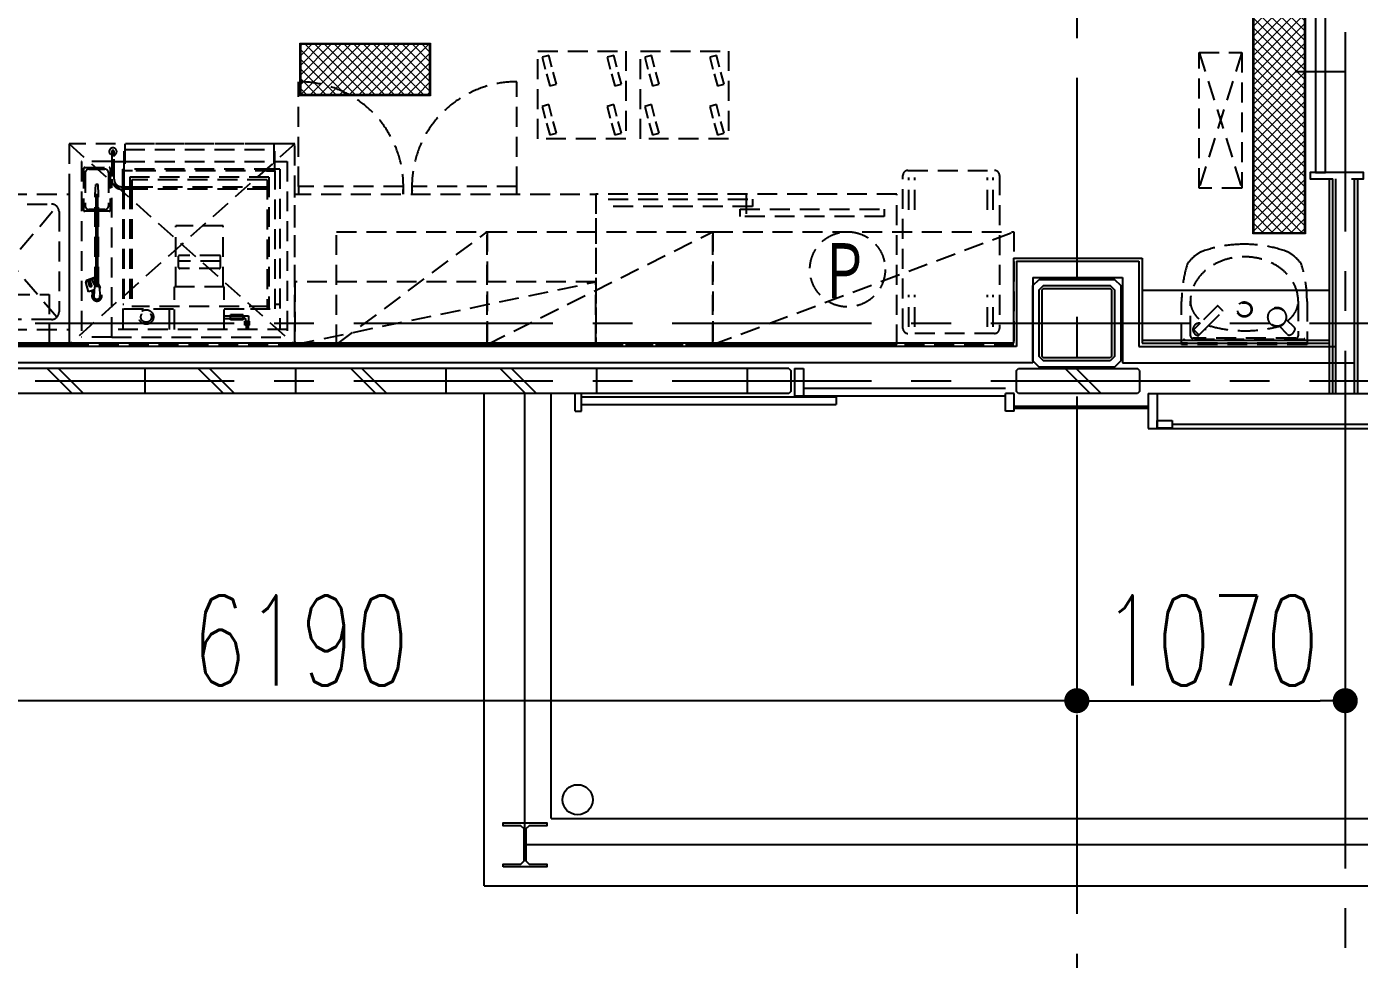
# Model space of a CAD drawing. Extents: x -119186 to 81195, y 1816 to 147180.
# Drawn here: x 35220 to 40532, y 18626 to 22345 of the extents above; entities that cross this region are included whole.
import ezdxf
from ezdxf.enums import TextEntityAlignment as Align

# ---------------------------------------------------------------- set-up
doc = ezdxf.new("R2010")
doc.units = 0
doc.header["$LTSCALE"] = 12.7
doc.header["$MEASUREMENT"] = 0
doc.header["$PDMODE"] = 1
doc.header["$PDSIZE"] = -2
for name, pattern in [('CENTER', [2, 1.25, -0.25, 0.25, -0.25]), ('HIDDEN', [4.724409, 3.149606, -1.574803]), ('HIDDEN2', [0.1875, 0.125, -0.0625])]:
    doc.linetypes.add(name, pattern=pattern)
doc.layers.get('0').update_dxf_attribs({"linetype": 'CONTINUOUS'})
doc.layers.get('DEFPOINTS').update_dxf_attribs({"color": 1, "linetype": 'CONTINUOUS'})
for name, color, linetype in [('A_寸法', 9, 'CONTINUOUS'), ('A_建築', 8, 'CONTINUOUS'), ('A_建築（下図）', 8, 'CONTINUOUS'), ('A_建築（什器）', 8, 'CONTINUOUS'), ('A_建築（建具）', 2, 'CONTINUOUS'), ('A_建築（新設・仕上げ）', 2, 'CONTINUOUS'), ('A_建築（軽鉄下地）', 8, 'CONTINUOUS'), ('A_通り芯', 8, 'CENTER'), ('冷設', 8, 'HIDDEN')]:
    doc.layers.add(name, color=color, linetype=linetype)
doc.styles.add('Dim', font='simplex.shx', dxfattribs={"width": 0.7, "bigfont": 'extfont2.shx'})
doc.styles.get("Standard").update_dxf_attribs({"font": 'txt', "bigfont": 'BIGFONT.SHX'})
doc.dimstyles.new('1-200', dxfattribs={"dimscale": 200, "dimtxt": 3, "dimasz": 1, "dimexe": 1, "dimexo": 1, "dimgap": 1, "dimtad": 1, "dimdec": 0, "dimtxsty": 'Dim', "dimblk": 'DOT', "dimcen": 2.5, "dimadec": 0, "dimazin": 0, "dimtfac": 1, "dimtdec": 0, "dimtix": 1, "dimtmove": 2, "dimatfit": 3, "dimldrblk": '引出線', "dimfxl": 1, "dimlwd": -1, "dimlwe": -1, "dimarcsym": 0})

# ---------------------------------------------------------------- blocks, each defined once
blk = doc.blocks.new('_Dot')
at = {"color": 0, "linetype": 'ByBlock', "lineweight": -2}
blk.add_line((-0.5, 0), (-1, 0), dxfattribs=at)
at = {"color": 0, "linetype": 'ByBlock', "const_width": 0.5}
blk.add_lwpolyline([(-0.25, 0, 1), (0.25, 0, 1)], format="xyb", close=True, dxfattribs=at)
blk = doc.blocks.new('*D78')
at = {"layer": 'A_寸法', "color": 0, "transparency": 16777216}
for p, q in [((33216.2, 20454.2), (33216.2, 19657.6)), ((39406.2, 20476.4), (39406.2, 19657.6)), ((39306.2, 19657.6), (33316.2, 19657.6))]:
    blk.add_line(p, q, dxfattribs=at)
at = {"layer": 'DEFPOINTS', "color": 0, "transparency": 16777216}
for p in [(33216.2, 20454.2), (39406.2, 20476.4), (33216.2, 19657.6)]:
    blk.add_point(p, dxfattribs=at)
at = {"layer": 'A_寸法', "color": 0, "transparency": 16777216, "xscale": 100, "yscale": 100, "zscale": 100, "rotation": 180}
blk.add_blockref('_Dot', (33216.2, 19657.6), dxfattribs=at)
at = {"layer": 'A_寸法', "color": 0, "transparency": 16777216, "xscale": 100, "yscale": 100, "zscale": 100}
blk.add_blockref('_Dot', (39406.2, 19657.6), dxfattribs=at)
at = {"layer": 'A_寸法', "color": 0, "transparency": 16777216, "insert": (36311.2, 19897.6), "char_height": 360, "attachment_point": 5, "style": 'Dim'}
blk.add_mtext('6190', dxfattribs=at)
blk = doc.blocks.new('引出線')
at = {"color": 0, "linetype": 'ByBlock'}
for points in [[(0, 0), (-1.96, -0.4)], [(-1, 0), (0, 0)]]:
    blk.add_lwpolyline(points, dxfattribs=at)
blk = doc.blocks.new('*D79')
at = {"layer": 'A_寸法', "color": 0, "transparency": 16777216}
for p, q in [((39406.2, 20476.4), (39406.2, 19657.6)), ((40476.2, 20454.2), (40476.2, 19657.6)), ((39506.2, 19657.6), (40376.2, 19657.6))]:
    blk.add_line(p, q, dxfattribs=at)
at = {"layer": 'DEFPOINTS', "color": 0, "transparency": 16777216}
for p in [(39406.2, 20476.4), (40476.2, 20454.2), (40476.2, 19657.6)]:
    blk.add_point(p, dxfattribs=at)
at = {"layer": 'A_寸法', "color": 0, "transparency": 16777216, "xscale": 100, "yscale": 100, "zscale": 100, "rotation": 180}
blk.add_blockref('_Dot', (39406.2, 19657.6), dxfattribs=at)
at = {"layer": 'A_寸法', "color": 0, "transparency": 16777216, "xscale": 100, "yscale": 100, "zscale": 100}
blk.add_blockref('_Dot', (40476.2, 19657.6), dxfattribs=at)
at = {"layer": 'A_寸法', "color": 0, "transparency": 16777216, "insert": (39941.2, 19897.6), "char_height": 360, "attachment_point": 5, "style": 'Dim'}
blk.add_mtext('1070', dxfattribs=at)

msp = doc.modelspace()

# ---------------------------------------------------------------- hatches: boundary and pattern name
at = {"layer": 'A_建築', "linetype": 'Continuous', "lineweight": 0}
h = msp.add_hatch(dxfattribs=at)
h.set_pattern_fill('ANSI37', color=256, scale=220, angle=90)
h.set_pattern_definition([(135, (70674.786, -3052.284), (-19.445436, -19.445436), []), (225, (70674.786, -3052.284), (19.445436, -19.445436), [])])
h.paths.add_polyline_path([(40112.61, 22557.63), (40112.61, 21523.68), (40312.61, 21523.68), (40312.61, 22557.63)])
h.paths.add_polyline_path([(40112.61, 22805.68), (40112.61, 22557.63), (40312.61, 22557.63), (40312.61, 22805.68)])
h = msp.add_hatch(dxfattribs=at)
h.set_pattern_fill('ANSI37', color=256, scale=220)
h.set_pattern_definition([(45, (10966.692, -8287.367), (-19.445436, 19.445436), []), (135, (10966.692, -8287.367), (-19.445436, -19.445436), [])])
h.paths.add_polyline_path([(36576.61, 22274.81), (36313.65, 22274.81), (36313.65, 22074.81), (36576.61, 22074.81)])
h.paths.add_polyline_path([(36824.65, 22274.81), (36576.61, 22274.81), (36576.61, 22074.81), (36824.65, 22074.81)])

# ---------------------------------------------------------------- linework, layer by layer
for points in [[(40107.61, 22810.68), (40317.61, 22810.68), (40317.61, 21518.68), (40107.61, 21518.68)], [(40110.61, 21521.68), (40110.61, 22807.68), (40314.61, 22807.68), (40314.61, 21521.68)], [(40112.61, 21523.68), (40112.61, 22805.68), (40312.61, 22805.68), (40312.61, 21523.68)], [(36308.65, 22279.81), (36829.65, 22279.81), (36829.65, 22069.81), (36308.65, 22069.81)], [(36311.65, 22276.81), (36826.65, 22276.81), (36826.65, 22072.81), (36311.65, 22072.81)], [(36313.65, 22274.81), (36824.65, 22274.81), (36824.65, 22074.81), (36313.65, 22074.81)]]:
    msp.add_lwpolyline(points, close=True, dxfattribs=at)
at = {"layer": 'A_建築（下図）', "color": 8, "linetype": 'Continuous'}
for p, q in [((38258.16, 20982.64), (30591.63, 20982.64)), ((35301.74, 20982.64), (35401.74, 20882.64)), ((35346.07, 20982.64), (35446.07, 20882.64)), ((35691.36, 20982.64), (35691.36, 20882.64)), ((35903.74, 20982.64), (36003.74, 20882.64)), ((35948.07, 20982.64), (36048.07, 20882.64)), ((36291.36, 20982.64), (36291.36, 20882.64)), ((36511.74, 20982.64), (36611.74, 20882.64)), ((36556.07, 20982.64), (36656.07, 20882.64)), ((36891.36, 20982.64), (36891.36, 20882.64)), ((37107.74, 20982.64), (37207.74, 20882.64)), ((37152.07, 20982.64), (37252.07, 20882.64)), ((37491.36, 20982.64), (37491.36, 20882.64)), ((38091.36, 20982.64), (38091.36, 20882.64)), ((38258.16, 20982.64), (38266.16, 20974.64)), ((38266.16, 20974.64), (38266.16, 20890.64)), ((38281.16, 20982.64), (38316.16, 20982.64)), ((38281.16, 20982.64), (38281.16, 20873.64)), ((38316.16, 20982.64), (38316.16, 20873.64)), ((39166.16, 20974.64), (39174.16, 20982.64)), ((39166.16, 20890.64), (39166.16, 20974.64)), ((39174.16, 20982.64), (39648.16, 20982.64)), ((39359.05, 20982.64), (39459.05, 20882.64)), ((39403.38, 20982.64), (39503.38, 20882.64)), ((39656.16, 20974.64), (39648.16, 20982.64)), ((39656.16, 20974.64), (39656.16, 20890.64)), ((38258.16, 20882.64), (30614.16, 20882.64)), ((38258.16, 20882.64), (33541.36, 20882.64)), ((37043.16, 18919.64), (37043.16, 20882.64)), ((37311.16, 19187.64), (37311.16, 20882.64)), ((37406.16, 20812.64), (37406.16, 20882.64)), ((37431.16, 20812.64), (37431.16, 20882.64)), ((38266.16, 20890.64), (38258.16, 20882.64)), ((38316.16, 20903.64), (39121.16, 20903.64)), ((39121.16, 20812.64), (39121.16, 20882.64)), ((39156.16, 20882.64), (39121.16, 20882.64)), ((39156.16, 20812.64), (39156.16, 20882.64)), ((39174.16, 20882.64), (39166.16, 20890.64)), ((39648.16, 20882.64), (39174.16, 20882.64)), ((39656.16, 20890.64), (39648.16, 20882.64)), ((39691.16, 20882.64), (39691.16, 20742.64)), ((39691.16, 20882.64), (39726.16, 20882.64)), ((39726.16, 20882.64), (44656.16, 20882.64)), ((39726.16, 20882.64), (39726.16, 20742.64)), ((37431.16, 20868.64), (38446.16, 20868.64)), ((37431.16, 20838.64), (38446.16, 20838.64)), ((38281.16, 20873.64), (38316.16, 20873.64)), ((38316.16, 20873.64), (39121.16, 20873.64)), ((38446.16, 20868.64), (38446.16, 20838.64)), ((39691.16, 20830.64), (39156.16, 20830.64)), ((37406.16, 20812.64), (37431.16, 20812.64)), ((39156.16, 20812.64), (39121.16, 20812.64)), ((39691.16, 20822.64), (39156.16, 20822.64)), ((39726.16, 20745.14), (39726.16, 20775.14)), ((39726.16, 20775.14), (39786.16, 20775.14)), ((39786.16, 20775.14), (39786.16, 20745.14)), ((39691.16, 20742.64), (39726.16, 20742.64)), ((39726.16, 20745.14), (39786.16, 20745.14)), ((39726.16, 20742.64), (46021.16, 20742.64)), ((39786.16, 20760.14), (40956.16, 20760.14)), ((37311.16, 19187.64), (46021.16, 19187.64)), ((37043.16, 18919.64), (46289.16, 18919.64))]:
    msp.add_line(p, q, dxfattribs=at)
at = {"layer": 'A_建築（下図）', "color": 8}
for p, q in [((37206.16, 19082.64), (37206.16, 20882.64)), ((46126.16, 19082.64), (37206.16, 19082.64))]:
    msp.add_line(p, q, dxfattribs=at)
at = {"layer": 'A_建築（下図）', "color": 8, "flags": 128}
msp.add_lwpolyline([(39256.16, 21337.64), (39556.16, 21337.64), (39581.16, 21312.64), (39581.16, 21012.64), (39556.16, 20987.64), (39256.16, 20987.64), (39231.16, 21012.64), (39231.16, 21312.64), (39256.16, 21337.64)], close=True, dxfattribs=at)
at = {"layer": 'A_建築（下図）', "color": 8, "linetype": 'Continuous', "flags": 128}
for points in [[(39539.16, 21012.64), (39273.16, 21012.64), (39256.16, 21029.64), (39256.16, 21295.64), (39273.16, 21312.64), (39539.16, 21312.64), (39556.16, 21295.64), (39556.16, 21029.64), (39539.16, 21012.64)], [(39539.16, 21024.64), (39273.16, 21024.64), (39268.16, 21029.64), (39268.16, 21295.64), (39273.16, 21300.64), (39539.16, 21300.64), (39544.16, 21295.64), (39544.16, 21029.64), (39539.16, 21024.64)], [(37118.66, 18995.14), (37118.66, 19006.14), (37189.41, 19006.14), (37202.41, 19019.14), (37202.41, 19146.14), (37189.41, 19159.14), (37118.66, 19159.14), (37118.66, 19170.14), (37293.66, 19170.14), (37293.66, 19159.14), (37222.91, 19159.14), (37209.91, 19146.14), (37209.91, 19019.14), (37222.91, 19006.14), (37293.66, 19006.14), (37293.66, 18995.14), (37118.66, 18995.14)]]:
    msp.add_lwpolyline(points, close=True, dxfattribs=at)
at = {"layer": 'A_建築（下図）', "color": 8, "linetype": 'Continuous'}
msp.add_circle((37416.16, 19262.64), 60, dxfattribs=at)
at = {"layer": 'A_建築（什器）', "lineweight": 25}
msp.add_line((39666.16, 21295.14), (40413.66, 21295.14), dxfattribs=at)
at = {"layer": 'A_建築（建具）'}
msp.add_line((40477.16, 22164.68), (40277.16, 22164.68), dxfattribs=at)
msp.add_lwpolyline([(40397.16, 22663.87), (40357.16, 22663.87), (40357.16, 21763.87), (40397.16, 21763.87)], close=True, dxfattribs=at)
msp.add_lwpolyline([(40501.26, 21738.87), (40548.66, 21738.87), (40548.66, 21763.87), (40336.56, 21763.87), (40336.56, 21738.87), (40426.16, 21738.87)], dxfattribs=at)
at = {"layer": 'A_建築（新設・仕上げ）'}
for p, q in [((40413.66, 20882.64), (40413.66, 21738.87)), ((40426.16, 20882.64), (40426.16, 21738.87)), ((40526.16, 20882.64), (40526.16, 21738.87)), ((39153.66, 21422.64), (39666.16, 21422.64)), ((39153.66, 21422.64), (39153.66, 21082.64)), ((39666.16, 21422.64), (39666.16, 21082.64)), ((39666.16, 21095.14), (40413.66, 21095.14)), ((39153.66, 21082.64), (31788.66, 21082.64)), ((39666.16, 21082.64), (40413.66, 21082.64))]:
    msp.add_line(p, q, dxfattribs=at)
at = {"layer": 'A_建築（軽鉄下地）', "color": 8, "ltscale": 50}
for p, q in [((40438.66, 20882.64), (40438.66, 21738.87)), ((40513.66, 20882.64), (40513.66, 21738.87)), ((39166.16, 21410.14), (39653.66, 21410.14)), ((39166.16, 21410.14), (39166.16, 21070.14)), ((39653.66, 21410.14), (39653.66, 21070.14)), ((39231.16, 21345.14), (39588.66, 21345.14)), ((39231.16, 21345.14), (39231.16, 21005.14)), ((39588.66, 21345.14), (39588.66, 21005.14)), ((39166.16, 21070.14), (31788.66, 21070.14)), ((39653.66, 21070.14), (40438.66, 21070.14)), ((39231.16, 21005.14), (31788.66, 21005.14)), ((39588.66, 21005.14), (40513.66, 21005.14))]:
    msp.add_line(p, q, dxfattribs=at)
at = {"layer": 'A_通り芯', "color": 8, "ltscale": 50}
for p, q in [((39406.16, 51351.05), (39406.16, 14056.3)), ((40476.16, 29942.77), (40476.16, 14056.3)), ((16203.57, 21162.64), (72414.47, 21162.64)), ((16203.57, 20932.64), (72414.47, 20932.64))]:
    msp.add_line(p, q, dxfattribs=at)
at = {"layer": '冷設', "color": 8, "linetype": 'HIDDEN2', "ltscale": 50}
for p, q in [((37257.71, 21897.84), (37257.71, 22247.84)), ((37257.71, 22247.84), (37607.71, 22247.84)), ((37300.89, 22230.42), (37274.35, 22223.31)), ((37274.35, 22223.31), (37286.98, 22176.19)), ((37313.51, 22183.3), (37300.89, 22230.42)), ((37560.14, 22230.42), (37533.61, 22223.31)), ((37533.61, 22223.31), (37546.23, 22176.19)), ((37572.77, 22183.3), (37560.14, 22230.42)), ((37607.71, 22247.84), (37607.71, 21897.84)), ((37667, 21897.84), (37667, 22247.84)), ((37667, 22247.84), (38017, 22247.84)), ((37710.18, 22230.42), (37683.64, 22223.31)), ((37683.64, 22223.31), (37696.27, 22176.19)), ((37722.8, 22183.3), (37710.18, 22230.42)), ((37969.43, 22230.42), (37942.9, 22223.31)), ((37942.9, 22223.31), (37955.52, 22176.19)), ((37982.06, 22183.3), (37969.43, 22230.42)), ((38017, 22247.84), (38017, 21897.84)), ((39893.67, 22241.68), (40063.67, 21701.68)), ((40063.67, 22241.68), (39893.67, 21701.68)), ((39893.67, 22241.68), (40063.67, 22241.68)), ((39893.67, 21701.68), (39893.67, 22241.68)), ((40063.67, 22241.68), (40063.67, 21701.68)), ((37292.24, 22156.54), (37304.87, 22109.43)), ((37331.4, 22116.54), (37318.78, 22163.65)), ((37551.5, 22156.54), (37564.12, 22109.43)), ((37590.66, 22116.54), (37578.03, 22163.65)), ((37701.53, 22156.54), (37714.16, 22109.43)), ((37740.69, 22116.54), (37728.07, 22163.65)), ((37960.79, 22156.54), (37973.41, 22109.43)), ((37999.95, 22116.54), (37987.32, 22163.65)), ((36303.47, 21707.64, -800), (36303.47, 22125.64, -800)), ((37173.47, 21707.64, -800), (37173.47, 22125.64, -800)), ((37304.87, 22109.43), (37331.4, 22116.54)), ((37564.12, 22109.43), (37590.66, 22116.54)), ((37714.16, 22109.43), (37740.69, 22116.54)), ((37973.41, 22109.43), (37999.95, 22116.54)), ((37300.89, 22034.31), (37274.35, 22027.2)), ((37274.35, 22027.2), (37286.98, 21980.09)), ((37313.51, 21987.2), (37300.89, 22034.31)), ((37560.14, 22034.31), (37533.61, 22027.2)), ((37533.61, 22027.2), (37546.23, 21980.09)), ((37572.77, 21987.2), (37560.14, 22034.31)), ((37710.18, 22034.31), (37683.64, 22027.2)), ((37683.64, 22027.2), (37696.27, 21980.09)), ((37722.8, 21987.2), (37710.18, 22034.31)), ((37969.43, 22034.31), (37942.9, 22027.2)), ((37942.9, 22027.2), (37955.52, 21980.09)), ((37982.06, 21987.2), (37969.43, 22034.31)), ((37292.24, 21960.43), (37304.87, 21913.32)), ((37331.4, 21920.43), (37318.78, 21967.54)), ((37551.5, 21960.43), (37564.12, 21913.32)), ((37590.66, 21920.43), (37578.03, 21967.54)), ((37701.53, 21960.43), (37714.16, 21913.32)), ((37740.69, 21920.43), (37728.07, 21967.54)), ((37960.79, 21960.43), (37973.41, 21913.32)), ((37999.95, 21920.43), (37987.32, 21967.54)), ((37607.71, 21897.84), (37257.71, 21897.84)), ((37304.87, 21913.32), (37331.4, 21920.43)), ((37564.12, 21913.32), (37590.66, 21920.43)), ((37607.71, 21897.84), (37607.71, 21897.84)), ((38017, 21897.84), (37667, 21897.84)), ((37714.16, 21913.32), (37740.69, 21920.43)), ((37973.41, 21913.32), (37999.95, 21920.43)), ((38017, 21897.84), (38017, 21897.84)), ((35388.66, 21877.64), (36288.47, 21077.64)), ((36288.66, 21877.64), (35388.66, 21077.64)), ((36288.66, 21877.64), (35388.66, 21877.64)), ((35388.66, 21877.64), (35388.66, 21077.64)), ((35558.62, 21847.05), (35558.62, 21832.91)), ((35568.62, 21827.05), (35568.62, 21847.05)), ((35608.62, 21770.05), (35608.62, 21877.55)), ((35611.62, 21877.55), (35611.62, 21770.05)), ((36205.62, 21877.55), (35611.62, 21877.55)), ((35611.62, 21855.55), (36205.62, 21855.55)), ((36208.62, 21877.55), (36205.62, 21877.55)), ((36205.62, 21877.55), (36205.62, 21770.05)), ((36208.62, 21770.05), (36208.62, 21877.55)), ((36288.66, 21077.64), (36288.66, 21877.64)), ((35438.62, 21807.55), (35438.62, 21107.55)), ((35558.62, 21807.55), (35438.62, 21807.55)), ((35451.12, 21784.05), (35548.12, 21784.05)), ((35558.62, 21832.91), (35558.62, 21827.05)), ((35558.62, 21827.05), (35558.62, 21737.05)), ((35568.62, 21737.05), (35568.62, 21827.05)), ((35568.62, 21807.55), (35608.62, 21807.55)), ((35611.62, 21807.55), (36205.62, 21807.55)), ((36208.62, 21807.55), (36258.62, 21807.55)), ((36258.62, 21807.55), (36258.62, 21107.55)), ((35446.12, 21779.05), (35446.12, 21614.05)), ((35453.12, 21762.05), (35453.12, 21631.05)), ((35468.12, 21777.05), (35531.12, 21777.05)), ((35546.12, 21762.05), (35546.12, 21631.05)), ((35553.12, 21779.05), (35553.12, 21614.05)), ((35558.62, 21107.55), (35558.62, 21737.05)), ((35608.62, 21777.55), (35603.62, 21777.55)), ((35603.62, 21707.05), (35603.62, 21777.55)), ((36210.62, 21770.05), (35606.62, 21770.05)), ((35606.62, 21770.05), (35606.62, 21707.05)), ((36205.62, 21777.55), (35611.62, 21777.55)), ((35641.62, 21770.55), (35611.62, 21770.55)), ((36185.62, 21745.05), (35631.62, 21745.05)), ((35631.62, 21745.05), (35631.62, 21707.05)), ((36178.62, 21735.05), (35638.62, 21735.05)), ((35638.62, 21735.05), (35638.62, 21707.05)), ((35641.62, 21770.05), (35641.62, 21770.55)), ((36175.62, 21770.05), (36175.62, 21770.55)), ((36175.62, 21770.55), (36205.62, 21770.55)), ((36178.62, 21735.05), (36178.62, 21220.05)), ((36185.62, 21745.05), (36185.62, 21220.05)), ((36228.62, 21777.55), (36208.62, 21777.55)), ((36210.62, 21220.05), (36210.62, 21770.05)), ((36228.62, 21777.55), (36228.62, 21137.55)), ((38712.89, 21142.08), (38712.89, 21752.08)), ((38732.89, 21772.08), (39077.89, 21772.08)), ((38736.95, 21614.65), (38736.95, 21743.48)), ((38760.05, 21614.65), (38760.05, 21743.48)), ((39049.77, 21614.65), (39049.77, 21743.48)), ((39072.87, 21614.65), (39072.87, 21743.48)), ((39097.89, 21752.08), (39097.89, 21142.08)), ((34188.66, 21677.64), (35388.66, 21677.64)), ((35388.66, 21677.64), (35388.66, 21077.64)), ((35492.62, 21674.77), (35494.91, 21716.35)), ((35504.33, 21716.35), (35494.91, 21716.35)), ((35506.62, 21674.77), (35504.33, 21716.35)), ((35598.62, 21707.05), (35637.12, 21707.05)), ((35637.12, 21697.05), (35598.62, 21697.05)), ((35603.62, 21697.05), (35603.62, 21137.55)), ((35606.62, 21697.05), (35606.62, 21220.05)), ((35631.62, 21697.05), (35631.62, 21220.05)), ((35637.12, 21682.05), (35637.12, 21722.05)), ((35637.12, 21722.05), (35638.62, 21722.05)), ((35637.12, 21682.05), (35638.62, 21682.05)), ((35638.62, 21697.05), (35638.62, 21707.05)), ((35638.62, 21707.05), (35645.68, 21707.05)), ((35638.62, 21697.05), (35638.62, 21220.05)), ((35645.68, 21697.05), (35638.62, 21697.05)), ((35643.12, 21707.05), (36178.62, 21707.05)), ((36178.62, 21697.05), (35643.12, 21697.05)), ((36180.12, 21722.05), (36178.62, 21722.05)), ((36178.62, 21697.05), (36178.62, 21707.05)), ((36180.12, 21682.05), (36178.62, 21682.05)), ((36180.12, 21682.05), (36180.12, 21722.05)), ((36721.47, 21707.64, -800), (36303.47, 21707.64, -800)), ((36303.47, 21707.64, -800), (36303.47, 21677.64, -800)), ((36721.47, 21677.64, -800), (36721.47, 21707.64, -800)), ((37173.47, 21707.64, -800), (36755.47, 21707.64, -800)), ((36755.47, 21707.64, -800), (36755.47, 21677.64, -800)), ((37173.47, 21677.64, -800), (37173.47, 21707.64, -800)), ((38688.47, 21677.64, -4000), (37488.47, 21677.64, -4000)), ((37488.47, 21677.64, -4000), (37488.47, 21077.64, -4000)), ((38088.47, 21677.64, -3961), (38088.47, 21567.64, -3961)), ((38688.47, 21077.64, -4000), (38688.47, 21677.64, -4000)), ((40063.67, 21701.68), (39893.67, 21701.68)), ((34962.45, 21186.42), (35339.87, 21628.85)), ((35339.87, 21186.42), (34962.45, 21628.85)), ((34983.66, 21637.64), (35318.66, 21637.64)), ((35492.62, 21308.55), (35492.62, 21674.77)), ((35506.62, 21674.77), (35492.62, 21674.77)), ((35506.62, 21668.77), (35492.62, 21668.77)), ((35506.62, 21662.77), (35492.62, 21662.77)), ((35506.62, 21656.77), (35492.62, 21656.77)), ((35506.62, 21650.77), (35492.62, 21650.77)), ((35506.62, 21644.77), (35492.62, 21644.77)), ((35506.62, 21638.77), (35492.62, 21638.77)), ((35506.62, 21632.77), (35492.62, 21632.77)), ((35506.62, 21626.77), (35492.62, 21626.77)), ((35506.62, 21308.55), (35506.62, 21674.77)), ((37538.47, 21657.64, -3961), (38113.47, 21657.64, -3961)), ((38113.47, 21627.64, -3961), (37538.47, 21627.64, -3961)), ((38113.47, 21657.64, -3961), (38113.47, 21627.64, -3961)), ((35348.66, 21607.64), (35348.66, 21207.64)), ((35492.62, 21609.05), (35451.12, 21609.05)), ((35492.62, 21616.05), (35468.12, 21616.05)), ((35506.62, 21620.77), (35492.62, 21620.77)), ((35506.62, 21614.77), (35492.62, 21614.77)), ((35506.62, 21608.77), (35492.62, 21608.77)), ((35506.62, 21602.77), (35492.62, 21602.77)), ((35506.62, 21596.77), (35492.62, 21596.77)), ((35506.62, 21590.77), (35492.62, 21590.77)), ((35506.62, 21584.77), (35492.62, 21584.77)), ((35506.62, 21578.77), (35492.62, 21578.77)), ((35506.62, 21572.77), (35492.62, 21572.77)), ((35531.12, 21616.05), (35506.62, 21616.05)), ((35548.12, 21609.05), (35506.62, 21609.05)), ((38063.47, 21587.64, -3961), (38063.47, 21617.64, -3961)), ((38063.47, 21617.64, -3961), (38638.47, 21617.64, -3961)), ((38638.47, 21587.64, -3961), (38063.47, 21587.64, -3961)), ((38638.47, 21617.64, -3961), (38638.47, 21587.64, -3961)), ((35506.62, 21566.77), (35492.62, 21566.77)), ((35506.62, 21560.77), (35492.62, 21560.77)), ((35506.62, 21554.77), (35492.62, 21554.77)), ((35506.62, 21548.77), (35492.62, 21548.77)), ((35506.62, 21542.77), (35492.62, 21542.77)), ((35506.62, 21536.77), (35492.62, 21536.77)), ((35506.62, 21530.77), (35492.62, 21530.77)), ((35506.62, 21524.77), (35492.62, 21524.77)), ((35506.62, 21518.77), (35492.62, 21518.77)), ((36002.62, 21551.68), (35814.62, 21551.68)), ((35814.62, 21307.98), (35814.62, 21551.68)), ((36002.62, 21307.98), (36002.62, 21551.68)), ((36455.45, 21077.64), (37055.45, 21527.64)), ((36455.45, 21077.64), (36455.45, 21527.64)), ((36455.45, 21527.64), (37055.45, 21527.64)), ((37055.45, 21077.64), (37955.45, 21527.64)), ((37055.45, 21077.64), (37055.45, 21527.64)), ((37055.45, 21527.64), (37955.45, 21527.64)), ((37055.45, 21527.64), (37055.45, 21077.64)), ((37955.45, 21077.64), (39155.45, 21527.64)), ((37955.45, 21077.64), (37955.45, 21527.64)), ((37955.45, 21527.64), (39155.45, 21527.64)), ((37955.45, 21527.64), (37955.45, 21077.64)), ((39155.45, 21527.64), (39155.45, 21077.64)), ((35506.62, 21512.77), (35492.62, 21512.77)), ((35506.62, 21506.77), (35492.62, 21506.77)), ((35506.62, 21500.77), (35492.62, 21500.77)), ((35506.62, 21494.77), (35492.62, 21494.77)), ((35506.62, 21488.77), (35492.62, 21488.77)), ((35506.62, 21482.77), (35492.62, 21482.77)), ((35506.62, 21476.77), (35492.62, 21476.77)), ((35506.62, 21470.77), (35492.62, 21470.77)), ((35506.62, 21464.77), (35492.62, 21464.77)), ((35506.62, 21458.77), (35492.62, 21458.77)), ((35506.62, 21452.77), (35492.62, 21452.77)), ((35506.62, 21446.77), (35492.62, 21446.77)), ((35506.62, 21440.77), (35492.62, 21440.77)), ((35506.62, 21434.77), (35492.62, 21434.77)), ((35506.62, 21428.77), (35492.62, 21428.77)), ((35506.62, 21422.77), (35492.62, 21422.77)), ((35506.62, 21416.77), (35492.62, 21416.77)), ((35506.62, 21410.77), (35492.62, 21410.77)), ((35824.87, 21385.89), (35824.87, 21429.54)), ((35992.37, 21410.49), (35824.87, 21410.49)), ((35989.37, 21432.54), (35827.87, 21432.54)), ((35992.37, 21385.89), (35992.37, 21429.54)), ((35506.62, 21404.77), (35492.62, 21404.77)), ((35506.62, 21398.77), (35492.62, 21398.77)), ((35506.62, 21392.77), (35492.62, 21392.77)), ((35506.62, 21386.77), (35492.62, 21386.77)), ((35506.62, 21380.77), (35492.62, 21380.77)), ((35506.62, 21374.77), (35492.62, 21374.77)), ((35506.62, 21368.77), (35492.62, 21368.77)), ((35506.62, 21362.77), (35492.62, 21362.77)), ((35987.37, 21380.89), (35829.87, 21380.89)), ((35466.8, 21287.84), (35455.12, 21326.45)), ((35491.6, 21344.75), (35458.2, 21332.6)), ((35471.03, 21308.82), (35463.28, 21334.45)), ((35479.82, 21311.42), (35471.91, 21337.59)), ((35478.46, 21308.92), (35473.51, 21307.48)), ((35489.82, 21315.3), (35479.15, 21340.22)), ((35490.62, 21308.43), (35487.12, 21271.05)), ((35492.62, 21331.6), (35487.61, 21343.3)), ((35508.62, 21308.55), (35490.62, 21308.55)), ((35506.62, 21356.77), (35492.62, 21356.77)), ((35506.62, 21350.77), (35492.62, 21350.77)), ((35506.62, 21344.77), (35492.62, 21344.77)), ((35506.62, 21338.77), (35492.62, 21338.77)), ((35506.62, 21332.77), (35492.62, 21332.77)), ((35506.62, 21326.77), (35492.62, 21326.77)), ((35506.62, 21320.77), (35492.62, 21320.77)), ((35506.62, 21314.77), (35492.62, 21314.77)), ((35506.62, 21308.77), (35492.62, 21308.77)), ((35513.78, 21304.94), (35506.62, 21321.67)), ((35508.62, 21308.43), (35512.12, 21271.05)), ((35513.78, 21304.94), (35509.11, 21303.24)), ((35809.62, 21137.55), (35809.62, 21307.98)), ((36007.62, 21307.98), (35809.62, 21307.98)), ((36007.62, 21137.55), (36007.62, 21307.98)), ((36288.47, 21077.64), (37488.47, 21327.64)), ((37488.47, 21327.64), (36288.47, 21327.64)), ((36288.47, 21327.64), (36288.47, 21077.64)), ((37488.47, 21077.64), (37488.47, 21327.64)), ((35033.94, 21277.64), (35308.94, 21277.64)), ((35308.94, 21277.64), (35308.94, 21077.64)), ((35489.46, 21296.09), (35466.8, 21287.84)), ((35479.66, 21289.35), (35489.16, 21292.81)), ((35479.66, 21289.35), (35482.39, 21281.84)), ((35482.39, 21281.84), (35488.33, 21284)), ((35483.8, 21282.35), (35485.79, 21276.88)), ((35485.69, 21294.71), (35486.7, 21291.92)), ((38736.95, 21147.72), (38736.95, 21276.54)), ((38760.05, 21147.72), (38760.05, 21276.54)), ((39049.77, 21147.72), (39049.77, 21276.54)), ((39072.87, 21147.72), (39072.87, 21276.54)), ((35606.62, 21237.55), (35603.62, 21237.55)), ((35606.62, 21220.05), (35809.62, 21220.05)), ((36185.62, 21230.05), (35638.62, 21230.05)), ((35788.62, 21137.55), (35788.62, 21220.05)), ((36007.62, 21220.05), (36127.72, 21220.05)), ((36111.62, 21220.05), (36210.62, 21220.05)), ((36228.62, 21237.55), (36210.62, 21237.55)), ((39823.89, 21077.65), (39823.89, 21249.28)), ((39858.88, 21112.65), (39858.88, 21250.16)), ((39966.97, 21231.96), (39897.42, 21162.4)), ((39918.63, 21141.19), (39988.19, 21210.74)), ((39988.09, 21212.06), (39968.29, 21231.86)), ((40288.89, 21250.16), (40288.89, 21112.65)), ((40323.89, 21249.28), (40323.89, 21077.64)), ((35318.66, 21177.64), (34983.66, 21177.64)), ((36007.62, 21191.55), (36032.62, 21191.55)), ((36007.62, 21181.55), (36032.62, 21181.55)), ((36032.62, 21176.74), (36032.62, 21196.37)), ((36082.62, 21196.37), (36032.62, 21196.37)), ((36082.62, 21191.46), (36032.62, 21191.46)), ((36082.62, 21181.65), (36032.62, 21181.65)), ((36082.62, 21176.74), (36032.62, 21176.74)), ((36082.62, 21177.11), (36082.62, 21196.48)), ((36082.62, 21176.74), (36082.62, 21196.37)), ((36086.62, 21191.4), (36082.62, 21191.2)), ((36085.62, 21190.35), (36082.62, 21190.2)), ((36085.62, 21182.76), (36082.62, 21182.91)), ((36086.62, 21181.7), (36082.62, 21181.9)), ((36085.62, 21191.35), (36085.62, 21181.75)), ((36086.62, 21181.55), (36086.62, 21191.55)), ((36086.62, 21191.55), (36103.62, 21191.55)), ((36086.62, 21181.55), (36093.62, 21181.55)), ((36089.38, 21170.55), (36107.86, 21170.55)), ((36089.38, 21155.55), (36089.38, 21170.55)), ((36107.86, 21155.55), (36089.38, 21155.55)), ((36093.62, 21170.55), (36093.62, 21181.55)), ((36094.62, 21155.55), (36094.62, 21137.55)), ((36095.16, 21170.55), (36095.16, 21155.55)), ((36102.08, 21170.55), (36102.08, 21155.55)), ((36102.62, 21155.55), (36102.62, 21137.55)), ((36103.62, 21191.55), (36103.62, 21170.55)), ((36107.86, 21155.55), (36107.86, 21170.55)), ((39897.42, 21162.4), (39872.17, 21137.16)), ((40244.9, 21118.49), (40213.72, 21150.83)), ((40240.71, 21177.82), (40273.05, 21146.64)), ((34188.66, 21137.64), (35388.66, 21137.64)), ((35558.62, 21107.55), (35438.62, 21107.55)), ((36258.62, 21137.55), (35558.62, 21137.55)), ((35558.62, 21107.55), (36258.62, 21107.55)), ((39077.89, 21122.08), (38732.89, 21122.08)), ((40311.75, 21097.65), (39836.02, 21097.65)), ((40278.89, 21102.65), (39868.88, 21102.65)), ((39872.17, 21135.74), (39891.97, 21115.94)), ((39893.39, 21115.94), (39918.63, 21141.19)), ((35388.66, 21077.64), (34188.66, 21077.64)), ((35308.94, 21077.64), (35033.94, 21077.64)), ((35388.66, 21077.64), (36288.66, 21077.64)), ((36288.47, 21077.64), (37488.47, 21077.64)), ((37055.45, 21077.64), (36455.45, 21077.64)), ((37955.45, 21077.64), (37055.45, 21077.64)), ((37488.47, 21077.64, -4000), (38688.47, 21077.64, -4000)), ((39155.45, 21077.64), (37955.45, 21077.64)), ((40323.89, 21082.65), (39823.89, 21082.65)), ((40323.89, 21077.64), (39823.89, 21077.65))]:
    msp.add_line(p, q, dxfattribs=at)
for centre, radius in [((38492.09, 21377.59), 150), ((35696.12, 21187.55), 29), ((35696.12, 21187.55), 21), ((40073.89, 21217.65), 30), ((40073.89, 21217.65), 27), ((40204.39, 21187.15), 36.26)]:
    msp.add_circle(centre, radius, dxfattribs=at)
for centre, radius, start, end in [((36303.47, 21707.64, -800), 418, 355.88432, 90), ((37173.47, 21707.64, -800), 418, 90, 184.11568), ((35563.62, 21847.05), 15, 289.47122, 250.52878), ((35563.62, 21847.05), 5, 0, 180), ((35451.12, 21779.05), 5, 90, 180), ((35548.12, 21779.05), 5, 0, 90), ((35563.62, 21827.05), 5, 0, 180), ((35468.12, 21762.05), 15, 90, 180), ((35531.12, 21762.05), 15, 0, 90), ((35598.62, 21737.05), 40, 180, 270), ((35598.62, 21737.05), 30, 180, 270), ((38732.89, 21752.08), 20, 90, 180), ((39077.89, 21752.08), 20, 0, 90), ((35318.66, 21607.64), 30, 0, 90), ((35468.12, 21631.05), 15, 180, 270), ((35531.12, 21631.05), 15, 270, 0), ((35451.12, 21614.05), 5, 180, 270), ((35548.12, 21614.05), 5, 270, 0), ((40073.32, 20972.14), 505.51, 89.93628, 109.41007), ((40074.45, 20972.14), 505.51, 70.58992, 90.06374), ((35827.87, 21429.54), 3, 90, 180), ((35989.37, 21429.54), 3, 0, 90), ((39975.93, 21305.34), 160, 116.18557, 143.24105), ((40171.84, 21305.34), 160, 36.75895, 63.81443), ((35829.87, 21385.89), 5, 180, 270), ((35987.37, 21385.89), 5, 270, 0), ((40309.21, 21250.78), 485.33, 161.95802, 180.17746), ((39838.56, 21250.78), 485.33, 359.82254, 18.04198), ((35459.91, 21327.9), 5, 110, 196.82017), ((35472.95, 21309.4), 2, 196.82017, 286.23597), ((35477.9, 21310.84), 2, 286.23597, 16.82017), ((35491.66, 21316.09), 2, 203.17983, 293.08218), ((35499.62, 21271.05), 20, 146.75374, 56.86702), ((35499.62, 21271.05), 15, 140.71863, 39.28137), ((35499.62, 21271.05), 12.5, 169.30066, 10.69934), ((35318.66, 21207.64), 30, 270, 0), ((39967.58, 21231.15), 1.01, 45, 126.78515), ((39987.57, 21211.36), 0.875, 315, 53.21484), ((40204.39, 21187.15), 37.5, 345.59806, 284.40194), ((39893.88, 21137.65), 25, 81.8699, 8.1301), ((40204.39, 21187.15), 37.5, 284.40262, 345.59837), ((40266.11, 21139.44), 10, 344.69487, 46.04339), ((38732.89, 21142.08), 20, 180, 270), ((39077.89, 21142.08), 20, 270, 0), ((39836.02, 21100.65), 3, 180, 270), ((39868.88, 21112.65), 10, 180, 270), ((39872.88, 21136.45), 1, 135.00001, 224.99999), ((39892.68, 21116.65), 1, 225, 315), ((40252.1, 21125.43), 10, 223.95273, 285.30486), ((40246.82, 21144.72), 30, 285.30486, 344.69487), ((40278.89, 21112.65), 10, 270, 0), ((40314.75, 21097.65), 3, 90, 180)]:
    msp.add_arc(centre, radius, start, end, dxfattribs=at)
for centre, major_axis, ratio, start_param, end_param in [((40073.89, 21250.15), (-215, 0.01), 0.8246873, 3.1415804, 6.2832694), ((40028.89, 21250.15), (-170, 0.01), 0.691142, 6.2832817, 7.0361279), ((40118.89, 21250.15), (-170, 0.01), 0.691142, 2.4185136, 3.1415927), ((40074.33, 21250.16), (-252.26, 1.27), 0.4658074, 0.9705889, 2.1279916)]:
    msp.add_ellipse(centre, major_axis=major_axis, ratio=ratio, start_param=start_param, end_param=end_param, dxfattribs=at)
msp.add_3dface([(37488.47, 21077.64), (36288.47, 21077.64), (36288.47, 21677.64), (37488.47, 21677.64)], dxfattribs=at)

# ---------------------------------------------------------------- texts
msp.add_text('Ｐ', height=250, dxfattribs=at).set_placement((38379.84, 21237.83), (38579.84, 21237.83), align=Align.FIT)

# ---------------------------------------------------------------- dimensions: what is measured, and where the dimension line sits
at = {"layer": 'A_寸法', "color": 8}
dim = msp.add_linear_dim(base=(33216.16, 19657.61), p1=(39406.16, 20476.37), p2=(33216.16, 20454.21), angle=180, dimstyle='1-200', override={"dimtxt": 1.8, "dimasz": 0.5, "dimexe": 0, "dimexo": 0, "dimgap": 0.3}, dxfattribs=at)
dim.commit()
dim.dimension.update_dxf_attribs({"geometry": '*D78', "text_midpoint": (36311.16, 19897.61)})
dim = msp.add_linear_dim(base=(40476.16, 19657.61), p1=(39406.16, 20476.37), p2=(40476.16, 20454.21), dimstyle='1-200', override={"dimtxt": 1.8, "dimasz": 0.5, "dimexe": 0, "dimexo": 0, "dimgap": 0.3}, dxfattribs=at)
dim.commit()
dim.dimension.update_dxf_attribs({"geometry": '*D79', "text_midpoint": (39941.16, 19897.61)})

doc.saveas('drawing.dxf')
